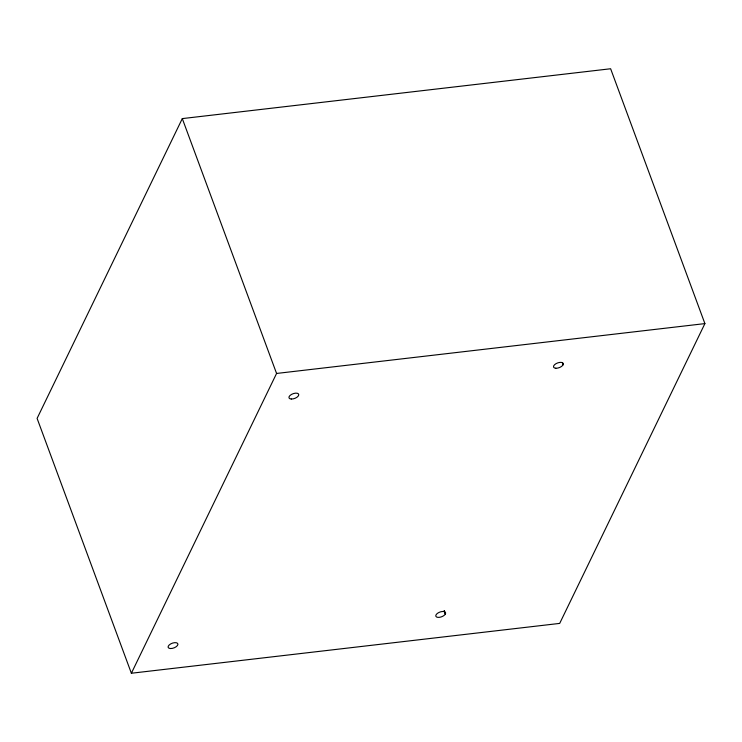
<?xml version="1.0" encoding="UTF-8"?>
<svg xmlns="http://www.w3.org/2000/svg" width="742" height="742" viewBox="0 0 742 742"><rect width="100%" height="100%" fill="white"/><g stroke="black" fill="none" stroke-linecap="round" stroke-linejoin="round"><path stroke-width="1.11" d="M182.3 118.599L37.1 418.395L131.371 673.244L559.7 623.401L704.9 323.605L610.629 68.756L182.3 118.599L276.571 373.458L131.371 673.244M445.432 613.884A5.175 2.504 -20.3 0 0 442.204 611.519A5.175 2.504 -20.3 0 0 436.046 614.868A5.175 2.504 -20.3 0 0 439.023 617.363L440.275 617.168A5.175 2.504 -20.3 0 0 445.339 614.061L444.254 610.694M276.571 373.458L704.9 323.605M562.343 362.625L563.122 364.749M444.161 610.87L445.339 614.061M170.428 648.536A5.175 2.504 -20.3 0 0 177.932 644.306A5.175 2.504 -20.3 0 0 170.66 643.926A5.175 2.504 -20.3 0 0 170.428 648.536M291.263 399.029A5.175 2.504 -20.3 0 0 298.776 394.809A5.175 2.504 -20.3 0 0 291.495 394.419A5.175 2.504 -20.3 0 0 291.263 399.029M555.823 368.245A5.175 2.504 -20.3 0 0 563.326 364.016A5.175 2.504 -20.3 0 0 556.055 363.636A5.175 2.504 -20.3 0 0 555.823 368.245"/></g></svg>
